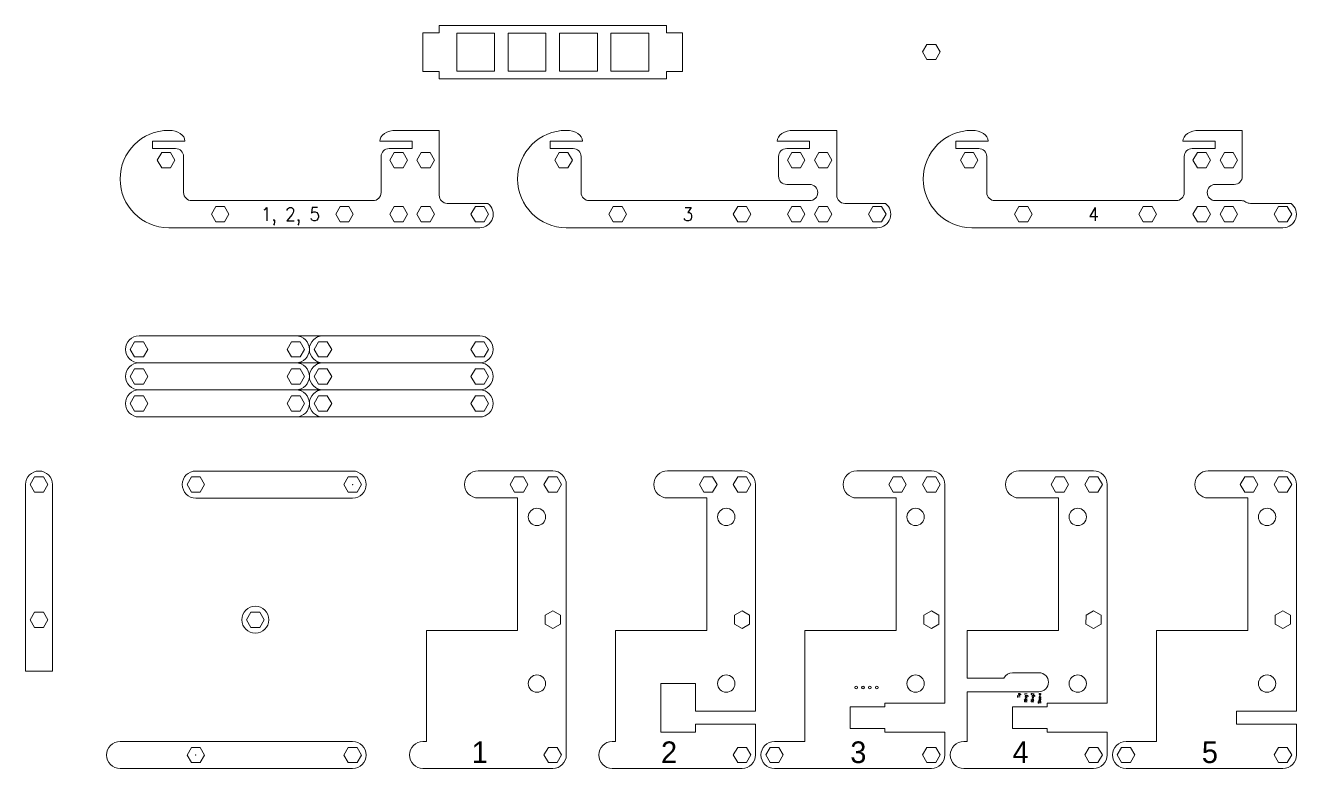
# Model space of a CAD drawing. Header units: millimetres. Extents: x -592 to 700, y -305 to 295.
# Drawn here: x -505 to -34.6, y -305 to -30.2 of the extents above; entities that cross this region are included whole.
import ezdxf
from ezdxf.enums import TextEntityAlignment as Align

# ---------------------------------------------------------------- set-up
doc = ezdxf.new("R2010")
doc.units = ezdxf.units.MM
for name, color, linetype, lineweight, true_color in [('cut', 18, 'Continuous', 0, 0x000000), ('cut2', 30, 'Continuous', 0, 0xff7f00), ('outline', 6, 'Continuous', 0, 0xff00ff), ('text', 4, 'Continuous', 0, 0x00ffff)]:
    doc.layers.add(name, color=color, linetype=linetype, lineweight=lineweight, true_color=true_color)
doc.styles.add('textstyle11', font='Standard')
doc.styles.add('textstyle12', font='Standard')
doc.styles.add('textstyle13', font='Standard')
doc.styles.add('textstyle56', font='NormalLatin2')
doc.styles.add('textstyle57', font='NormalLatin2')
doc.styles.add('textstyle58', font='NormalLatin2')
doc.styles.add('textstyle59', font='Standard')
doc.styles.add('textstyle60', font='Standard')
doc.styles.add('textstyle61', font='Standard')
doc.styles.add('textstyle62', font='Standard')
doc.styles.add('textstyle63', font='NormalLatin2')
doc.styles.add('textstyle64', font='NormalLatin2')

# ---------------------------------------------------------------- blocks, each defined once
blk = doc.blocks.new('HexagonalHole')
at = {"layer": 'cut'}
for p, q in [((-1.62, 2.81), (-3.25, 0)), ((-3.25, 0), (-1.62, -2.81)), ((1.62, 2.81), (-1.62, 2.81)), ((3.25, 0), (1.62, 2.81)), ((1.62, -2.81), (3.25, 0)), ((-1.62, -2.81), (1.62, -2.81))]:
    blk.add_line(p, q, dxfattribs=at)
blk = doc.blocks.new('LHRight3')
at = {"layer": 'cut'}
for centre, radius in [((-5.85, 88.02), 3.2), ((-5.85, 26.38), 3.2), ((-27.81, 24.9), 0.5), ((-25.27, 24.9), 0.5), ((-22.73, 24.9), 0.5), ((-20.19, 24.9), 0.5)]:
    blk.add_circle(centre, radius, dxfattribs=at)
at = {"layer": 'outline'}
for p, q in [((-27.6, 105.04), (0, 105.04)), ((5, 19.2), (5, 100.04)), ((-27.6, 95.04), (-13, 95.04)), ((-13, 95.04), (-13, 46.04)), ((-13, 46.04), (-46.75, 46.04)), ((-46.75, 46.04), (-46.75, 5)), ((-17.2, 19.2), (5, 19.2)), ((-17.2, 19.2), (-17.2, 17.8)), ((-30, 9.8), (-30, 17.8)), ((-17.2, 17.8), (-30, 17.8)), ((-17.2, 9.8), (-30, 9.8)), ((-17.2, 9.8), (-17.2, 8.4)), ((-46.75, 5), (-58, 5)), ((-17.2, 8.4), (5, 8.4)), ((5, 0), (5, 8.4)), ((-58, -5), (0, -5))]:
    blk.add_line(p, q, dxfattribs=at)
for centre, start, end in [((-27.6, 100.04), 90, 270), ((0, 100.04), 0, 90), ((-58, 0), 90, 270), ((0, 0), 270, 0)]:
    blk.add_arc(centre, 5, start, end, dxfattribs=at)
for p in [(-12.5, 100.04), (0, 100.04), (-58, 0), (0, 0)]:
    blk.add_blockref('HexagonalHole', p, dxfattribs=at)
at = {"layer": 'outline', "rotation": 30}
blk.add_blockref('HexagonalHole', (0, 50.02), dxfattribs=at)
at = {"layer": 'text', "style": 'textstyle58'}
blk.add_text('3', height=8, dxfattribs=at).set_placement((-27, 1), align=Align.MIDDLE_CENTER)
blk = doc.blocks.new('LHRight4')
at = {"layer": 'cut'}
for centre in [(-5.85, 88.02), (-5.85, 26.38)]:
    blk.add_circle(centre, 3.2, dxfattribs=at)
at = {"layer": 'outline'}
for p, q in [((-27.6, 105.04), (0, 105.04)), ((5, 19.2), (5, 100.04)), ((-27.6, 95.04), (-13, 95.04)), ((-13, 95.04), (-13, 46.04)), ((-13, 46.04), (-46.75, 46.04)), ((-46.75, 46.04), (-46.75, 28.4)), ((-33.16, 28.4), (-46.75, 28.4)), ((-20.19, 30.4), (-30, 30.4)), ((-20.19, 23.4), (-46.75, 23.4)), ((-46.75, 23.4), (-46.75, 5)), ((-17.2, 19.2), (5, 19.2)), ((-17.2, 19.2), (-17.2, 17.8)), ((-30, 9.8), (-30, 17.8)), ((-17.2, 17.8), (-30, 17.8)), ((-17.2, 9.8), (-30, 9.8)), ((-17.2, 9.8), (-17.2, 8.4)), ((-46.75, 5), (-48, 5)), ((-17.2, 8.4), (5, 8.4)), ((5, 0), (5, 8.4)), ((-48, -5), (0, -5))]:
    blk.add_line(p, q, dxfattribs=at)
for centre, radius, start, end in [((-27.6, 100.04), 5, 90, 270), ((0, 100.04), 5, 0, 90), ((-30, 26.9), 3.5, 90, 154.6231), ((-20.19, 26.9), 3.5, 270, 90), ((-48, 0), 5, 90, 270), ((0, 0), 5, 270, 0)]:
    blk.add_arc(centre, radius, start, end, dxfattribs=at)
for p in [(-12.5, 100.04), (0, 100.04), (0, 0)]:
    blk.add_blockref('HexagonalHole', p, dxfattribs=at)
at = {"layer": 'outline', "rotation": 30}
blk.add_blockref('HexagonalHole', (0, 50.02), dxfattribs=at)
at = {"layer": 'text'}
for s, style, p in [('Tip', 'textstyle62', (-27.62, 22.9)), ('Ring1', 'textstyle61', (-25.08, 22.9)), ('Ring2', 'textstyle60', (-22.54, 22.9)), ('Sleeve', 'textstyle59', (-20, 22.9))]:
    blk.add_text(s, height=1, rotation=90, dxfattribs=dict(at, style=style)).set_placement(p, align=Align.MIDDLE_RIGHT)
at = {"layer": 'text', "style": 'textstyle63'}
blk.add_text('4', height=8, dxfattribs=at).set_placement((-27, 1), align=Align.MIDDLE_CENTER)
blk = doc.blocks.new('LHRight5')
at = {"layer": 'cut'}
for centre in [(-5.85, 88.02), (-5.85, 26.38)]:
    blk.add_circle(centre, 3.2, dxfattribs=at)
at = {"layer": 'outline'}
for p, q in [((-27.6, 105.04), (0, 105.04)), ((5, 16.2), (5, 100.04)), ((-27.6, 95.04), (-13, 95.04)), ((-13, 95.04), (-13, 46.04)), ((-13, 46.04), (-46.75, 46.04)), ((-46.75, 46.04), (-46.75, 5)), ((-17.2, 16.2), (5, 16.2)), ((-17.2, 16.2), (-17.2, 11.4)), ((-17.2, 11.4), (5, 11.4)), ((5, 0), (5, 11.4)), ((-46.75, 5), (-58, 5)), ((-58, -5), (0, -5))]:
    blk.add_line(p, q, dxfattribs=at)
for centre, start, end in [((-27.6, 100.04), 90, 270), ((0, 100.04), 0, 90), ((-58, 0), 90, 270), ((0, 0), 270, 0)]:
    blk.add_arc(centre, 5, start, end, dxfattribs=at)
for p in [(-12.5, 100.04), (0, 100.04), (-58, 0), (0, 0)]:
    blk.add_blockref('HexagonalHole', p, dxfattribs=at)
at = {"layer": 'outline', "rotation": 30}
blk.add_blockref('HexagonalHole', (0, 50.02), dxfattribs=at)
at = {"layer": 'text', "style": 'textstyle64'}
blk.add_text('5', height=8, dxfattribs=at).set_placement((-27, 1), align=Align.MIDDLE_CENTER)
blk = doc.blocks.new('LHRight1')
at = {"layer": 'cut'}
for centre in [(-5.85, 88.02), (-5.85, 26.38)]:
    blk.add_circle(centre, 3.2, dxfattribs=at)
at = {"layer": 'outline'}
for p, q in [((-27.6, 105.04), (0, 105.04)), ((5, 0), (5, 100.04)), ((-27.6, 95.04), (-13, 95.04)), ((-13, 95.04), (-13, 46.04)), ((-13, 46.04), (-46.75, 46.04)), ((-46.75, 46.04), (-46.75, 5)), ((-46.75, 5), (-48, 5)), ((-48, -5), (0, -5))]:
    blk.add_line(p, q, dxfattribs=at)
for centre, start, end in [((-27.6, 100.04), 90, 270), ((0, 100.04), 0, 90), ((-48, 0), 90, 270), ((0, 0), 270, 0)]:
    blk.add_arc(centre, 5, start, end, dxfattribs=at)
for p in [(-12.5, 100.04), (0, 100.04), (0, 0)]:
    blk.add_blockref('HexagonalHole', p, dxfattribs=at)
at = {"layer": 'outline', "rotation": 30}
blk.add_blockref('HexagonalHole', (0, 50.02), dxfattribs=at)
at = {"layer": 'text', "style": 'textstyle56'}
blk.add_text('1', height=8, dxfattribs=at).set_placement((-27, 1), align=Align.MIDDLE_CENTER)
blk = doc.blocks.new('LHRight2')
at = {"layer": 'cut'}
for centre in [(-5.85, 88.02), (-5.85, 26.38)]:
    blk.add_circle(centre, 3.2, dxfattribs=at)
at = {"layer": 'outline'}
for p, q in [((-27.6, 105.04), (0, 105.04)), ((5, 16.2), (5, 100.04)), ((-27.6, 95.04), (-13, 95.04)), ((-13, 95.04), (-13, 46.04)), ((-13, 46.04), (-46.75, 46.04)), ((-46.75, 46.04), (-46.75, 5)), ((-30, 8.4), (-30, 26.4)), ((-30, 26.4), (-17.2, 26.4)), ((-17.2, 16.2), (-17.2, 26.4)), ((-17.2, 16.2), (5, 16.2)), ((-17.2, 11.4), (5, 11.4)), ((-17.2, 8.4), (-17.2, 11.4)), ((5, 0), (5, 11.4)), ((-46.75, 5), (-48, 5)), ((-17.2, 8.4), (-30, 8.4)), ((-48, -5), (0, -5))]:
    blk.add_line(p, q, dxfattribs=at)
for centre, start, end in [((-27.6, 100.04), 90, 270), ((0, 100.04), 0, 90), ((-48, 0), 90, 270), ((0, 0), 270, 0)]:
    blk.add_arc(centre, 5, start, end, dxfattribs=at)
for p in [(-12.5, 100.04), (0, 100.04), (0, 0)]:
    blk.add_blockref('HexagonalHole', p, dxfattribs=at)
at = {"layer": 'outline', "rotation": 30}
blk.add_blockref('HexagonalHole', (0, 50.02), dxfattribs=at)
at = {"layer": 'text', "style": 'textstyle57'}
blk.add_text('2', height=8, dxfattribs=at).set_placement((-27, 1), align=Align.MIDDLE_CENTER)
blk = doc.blocks.new('LHFillerLeft')
at = {"layer": 'cut2'}
for p, q in [((-1.62, 2.81), (-3.25, 0)), ((-3.25, 0), (-1.62, -2.81)), ((1.62, 2.81), (-1.62, 2.81)), ((3.25, 0), (1.62, 2.81)), ((1.62, -2.81), (3.25, 0)), ((-1.62, -2.81), (1.62, -2.81)), ((-1.62, -47.2), (-3.25, -50.02)), ((-3.25, -50.02), (-1.62, -52.83)), ((1.62, -47.2), (-1.62, -47.2)), ((3.25, -50.02), (1.62, -47.2)), ((1.62, -52.83), (3.25, -50.02)), ((-1.62, -52.83), (1.62, -52.83))]:
    blk.add_line(p, q, dxfattribs=at)
at = {"layer": 'outline'}
for p, q in [((-5, -69.04), (-5, 0)), ((5, -69.04), (5, 0)), ((5, -69.04), (-5, -69.04))]:
    blk.add_line(p, q, dxfattribs=at)
blk.add_arc((0, 0), 5, 0, 180, dxfattribs=at)
blk = doc.blocks.new('LHFillerCommon')
at = {"layer": 'outline'}
for p, q in [((0, 5), (58, 5)), ((58, -5), (0, -5))]:
    blk.add_line(p, q, dxfattribs=at)
for centre, start, end in [((0, 0), 90, 270), ((58, 0), 270, 90)]:
    blk.add_arc(centre, 5, start, end, dxfattribs=at)
blk.add_point((58, 0), dxfattribs=at)
for p in [(0, 0), (58, 0)]:
    blk.add_blockref('HexagonalHole', p, dxfattribs=at)
blk = doc.blocks.new('LHFillerBottom')
at = {"layer": 'outline'}
for p, q in [((-86, 5), (0, 5)), ((0, -5), (-86, -5))]:
    blk.add_line(p, q, dxfattribs=at)
for centre, start, end in [((-86, 0), 90, 270), ((0, 0), 270, 90)]:
    blk.add_arc(centre, 5, start, end, dxfattribs=at)
blk.add_point((-58, 0), dxfattribs=at)
for p in [(-58, 0), (0, 0)]:
    blk.add_blockref('HexagonalHole', p, dxfattribs=at)
blk = doc.blocks.new('CouplerNutWasher')
at = {"layer": 'outline'}
blk.add_circle((0, 0), 5, dxfattribs=at)
blk.add_blockref('HexagonalHole', (0, 0), dxfattribs=at)
blk = doc.blocks.new('HandleFiller125')
at = {"layer": 'cut2'}
for p, q in [((-117.62, 22.81), (-119.25, 20)), ((-119.25, 20), (-117.62, 17.19)), ((-114.38, 22.81), (-117.62, 22.81)), ((-112.75, 20), (-114.38, 22.81)), ((-114.38, 17.19), (-112.75, 20)), ((-31.62, 22.81), (-33.25, 20)), ((-33.25, 20), (-31.62, 17.19)), ((-28.38, 22.81), (-31.62, 22.81)), ((-26.75, 20), (-28.38, 22.81)), ((-28.38, 17.19), (-26.75, 20)), ((-21.62, 22.81), (-23.25, 20)), ((-23.25, 20), (-21.62, 17.19)), ((-18.38, 22.81), (-21.62, 22.81)), ((-16.75, 20), (-18.38, 22.81)), ((-18.38, 17.19), (-16.75, 20)), ((-117.62, 17.19), (-114.38, 17.19)), ((-31.62, 17.19), (-28.38, 17.19)), ((-21.62, 17.19), (-18.38, 17.19)), ((-97.62, 2.81), (-99.25, 0)), ((-99.25, 0), (-97.62, -2.81)), ((-94.38, 2.81), (-97.62, 2.81)), ((-92.75, 0), (-94.38, 2.81)), ((-94.38, -2.81), (-92.75, 0)), ((-51.62, 2.81), (-53.25, 0)), ((-53.25, 0), (-51.62, -2.81)), ((-48.38, 2.81), (-51.62, 2.81)), ((-46.75, 0), (-48.38, 2.81)), ((-48.38, -2.81), (-46.75, 0)), ((-31.62, 2.81), (-33.25, 0)), ((-28.38, 2.81), (-31.62, 2.81)), ((-26.75, 0), (-28.38, 2.81)), ((-28.38, -2.81), (-26.75, 0)), ((-21.62, 2.81), (-23.25, 0)), ((-23.25, 0), (-21.62, -2.81)), ((-18.38, 2.81), (-21.62, 2.81)), ((-16.75, 0), (-18.38, 2.81)), ((-18.38, -2.81), (-16.75, 0)), ((-1.62, 2.81), (-3.25, 0)), ((-3.25, 0), (-1.62, -2.81)), ((1.62, 2.81), (-1.62, 2.81)), ((3.25, 0), (1.62, 2.81)), ((1.62, -2.81), (3.25, 0)), ((-97.62, -2.81), (-94.38, -2.81)), ((-51.62, -2.81), (-48.38, -2.81)), ((-33.25, 0), (-31.62, -2.81)), ((-31.62, -2.81), (-28.38, -2.81)), ((-21.62, -2.81), (-18.38, -2.81)), ((-1.62, -2.81), (1.62, -2.81))]:
    blk.add_line(p, q, dxfattribs=at)
at = {"layer": 'outline'}
for p, q in [((-31, 31), (-15, 31)), ((-15, 31), (-15, 7)), ((-121, 27), (-109, 27)), ((-121, 24.28), (-121, 27)), ((-112.5, 24.28), (-121, 24.28)), ((-25, 27), (-37, 27)), ((-33.5, 24.28), (-25, 24.28)), ((-25, 27), (-25, 24.28)), ((-109.5, 21.28), (-109.5, 8)), ((-36.5, 21.28), (-36.5, 8)), ((-106.5, 5), (-39.5, 5)), ((3, 4), (-12, 4)), ((0, -5), (-115, -5))]:
    blk.add_line(p, q, dxfattribs=at)
for centre, radius, start, end in [((-115, 13), 18, 90, 270), ((-112.5, 21.28), 3, 0, 90), ((-33.5, 21.28), 3, 90, 180), ((-106.5, 8), 3, 180, 270), ((-39.5, 8), 3, 270, 0), ((-12, 7), 3, 180, 270), ((0, 0), 5, 270, 53.1301)]:
    blk.add_arc(centre, radius, start, end, dxfattribs=at)
for centre, major_axis, start_param, end_param in [((-115, 27), (-6, 0), 3.141593, 4.712389), ((-31, 27), (6, 0), 1.570796, 3.141593)]:
    blk.add_ellipse(centre, major_axis=major_axis, ratio=0.666667, start_param=start_param, end_param=end_param, dxfattribs=at)
at = {"layer": 'text', "style": 'textstyle13'}
blk.add_text('1, 2, 5', height=5, dxfattribs=at).set_placement((-70, 0), align=Align.MIDDLE_CENTER)
blk = doc.blocks.new('keyswitchRectangle')
at = {"layer": 'cut'}
for p, q in [((-7, -7), (-7, 7)), ((-7, 7), (7, 7)), ((7, -7), (7, 7)), ((7, -7), (-7, -7))]:
    blk.add_line(p, q, dxfattribs=at)
blk = doc.blocks.new('HandleFiller3')
at = {"layer": 'cut2'}
for p, q in [((-117.62, 22.81), (-119.25, 20)), ((-119.25, 20), (-117.62, 17.19)), ((-114.38, 22.81), (-117.62, 22.81)), ((-112.75, 20), (-114.38, 22.81)), ((-114.38, 17.19), (-112.75, 20)), ((-31.62, 22.81), (-33.25, 20)), ((-33.25, 20), (-31.62, 17.19)), ((-28.38, 22.81), (-31.62, 22.81)), ((-26.75, 20), (-28.38, 22.81)), ((-28.38, 17.19), (-26.75, 20)), ((-21.62, 22.81), (-23.25, 20)), ((-23.25, 20), (-21.62, 17.19)), ((-18.38, 22.81), (-21.62, 22.81)), ((-16.75, 20), (-18.38, 22.81)), ((-18.38, 17.19), (-16.75, 20)), ((-117.62, 17.19), (-114.38, 17.19)), ((-31.62, 17.19), (-28.38, 17.19)), ((-21.62, 17.19), (-18.38, 17.19)), ((-97.62, 2.81), (-99.25, 0)), ((-99.25, 0), (-97.62, -2.81)), ((-94.38, 2.81), (-97.62, 2.81)), ((-92.75, 0), (-94.38, 2.81)), ((-94.38, -2.81), (-92.75, 0)), ((-51.62, 2.81), (-53.25, 0)), ((-53.25, 0), (-51.62, -2.81)), ((-48.38, 2.81), (-51.62, 2.81)), ((-46.75, 0), (-48.38, 2.81)), ((-48.38, -2.81), (-46.75, 0)), ((-31.62, 2.81), (-33.25, 0)), ((-28.38, 2.81), (-31.62, 2.81)), ((-26.75, 0), (-28.38, 2.81)), ((-28.38, -2.81), (-26.75, 0)), ((-21.62, 2.81), (-23.25, 0)), ((-23.25, 0), (-21.62, -2.81)), ((-18.38, 2.81), (-21.62, 2.81)), ((-16.75, 0), (-18.38, 2.81)), ((-18.38, -2.81), (-16.75, 0)), ((-1.62, 2.81), (-3.25, 0)), ((-3.25, 0), (-1.62, -2.81)), ((1.62, 2.81), (-1.62, 2.81)), ((3.25, 0), (1.62, 2.81)), ((1.62, -2.81), (3.25, 0)), ((-97.62, -2.81), (-94.38, -2.81)), ((-51.62, -2.81), (-48.38, -2.81)), ((-33.25, 0), (-31.62, -2.81)), ((-31.62, -2.81), (-28.38, -2.81)), ((-21.62, -2.81), (-18.38, -2.81)), ((-1.62, -2.81), (1.62, -2.81))]:
    blk.add_line(p, q, dxfattribs=at)
at = {"layer": 'outline'}
for p, q in [((-31, 31), (-15, 31)), ((-15, 31), (-15, 7)), ((-121, 27), (-109, 27)), ((-121, 24.28), (-121, 27)), ((-112.5, 24.28), (-121, 24.28)), ((-25, 27), (-37, 27)), ((-33.5, 24.28), (-25, 24.28)), ((-25, 27), (-25, 24.28)), ((-109.5, 21.28), (-109.5, 8)), ((-36.5, 21.28), (-36.5, 14)), ((-25, 11), (-33.5, 11)), ((-106.5, 5), (-25, 5)), ((3, 4), (-12, 4)), ((0, -5), (-115, -5))]:
    blk.add_line(p, q, dxfattribs=at)
for centre, radius, start, end in [((-115, 13), 18, 90, 270), ((-112.5, 21.28), 3, 0, 90), ((-33.5, 21.28), 3, 90, 180), ((-33.5, 14), 3, 180, 270), ((-25, 8), 3, 270, 90), ((-106.5, 8), 3, 180, 270), ((-12, 7), 3, 180, 270), ((0, 0), 5, 270, 53.1301)]:
    blk.add_arc(centre, radius, start, end, dxfattribs=at)
for centre, major_axis, start_param, end_param in [((-115, 27), (-6, 0), 3.141593, 4.712389), ((-31, 27), (6, 0), 1.570796, 3.141593)]:
    blk.add_ellipse(centre, major_axis=major_axis, ratio=0.666667, start_param=start_param, end_param=end_param, dxfattribs=at)
at = {"layer": 'text', "style": 'textstyle11'}
blk.add_text('3', height=5, dxfattribs=at).set_placement((-70, 0), align=Align.MIDDLE_CENTER)
blk = doc.blocks.new('HandleFiller4')
at = {"layer": 'cut2'}
for p, q in [((-117.62, 22.81), (-119.25, 20)), ((-119.25, 20), (-117.62, 17.19)), ((-114.38, 22.81), (-117.62, 22.81)), ((-112.75, 20), (-114.38, 22.81)), ((-114.38, 17.19), (-112.75, 20)), ((-31.62, 22.81), (-33.25, 20)), ((-33.25, 20), (-31.62, 17.19)), ((-28.38, 22.81), (-31.62, 22.81)), ((-26.75, 20), (-28.38, 22.81)), ((-28.38, 17.19), (-26.75, 20)), ((-21.62, 22.81), (-23.25, 20)), ((-23.25, 20), (-21.62, 17.19)), ((-18.38, 22.81), (-21.62, 22.81)), ((-16.75, 20), (-18.38, 22.81)), ((-18.38, 17.19), (-16.75, 20)), ((-117.62, 17.19), (-114.38, 17.19)), ((-31.62, 17.19), (-28.38, 17.19)), ((-21.62, 17.19), (-18.38, 17.19)), ((-97.62, 2.81), (-99.25, 0)), ((-99.25, 0), (-97.62, -2.81)), ((-94.38, 2.81), (-97.62, 2.81)), ((-92.75, 0), (-94.38, 2.81)), ((-94.38, -2.81), (-92.75, 0)), ((-51.62, 2.81), (-53.25, 0)), ((-53.25, 0), (-51.62, -2.81)), ((-48.38, 2.81), (-51.62, 2.81)), ((-46.75, 0), (-48.38, 2.81)), ((-48.38, -2.81), (-46.75, 0)), ((-31.62, 2.81), (-33.25, 0)), ((-28.38, 2.81), (-31.62, 2.81)), ((-26.75, 0), (-28.38, 2.81)), ((-28.38, -2.81), (-26.75, 0)), ((-21.62, 2.81), (-23.25, 0)), ((-23.25, 0), (-21.62, -2.81)), ((-18.38, 2.81), (-21.62, 2.81)), ((-16.75, 0), (-18.38, 2.81)), ((-18.38, -2.81), (-16.75, 0)), ((-1.62, 2.81), (-3.25, 0)), ((-3.25, 0), (-1.62, -2.81)), ((1.62, 2.81), (-1.62, 2.81)), ((3.25, 0), (1.62, 2.81)), ((1.62, -2.81), (3.25, 0)), ((-97.62, -2.81), (-94.38, -2.81)), ((-51.62, -2.81), (-48.38, -2.81)), ((-33.25, 0), (-31.62, -2.81)), ((-31.62, -2.81), (-28.38, -2.81)), ((-21.62, -2.81), (-18.38, -2.81)), ((-1.62, -2.81), (1.62, -2.81))]:
    blk.add_line(p, q, dxfattribs=at)
at = {"layer": 'outline'}
for p, q in [((-31, 31), (-15, 31)), ((-15, 31), (-15, 14)), ((-121, 27), (-109, 27)), ((-121, 24.28), (-121, 27)), ((-112.5, 24.28), (-121, 24.28)), ((-25, 27), (-37, 27)), ((-33.5, 24.28), (-25, 24.28)), ((-25, 27), (-25, 24.28)), ((-109.5, 21.28), (-109.5, 8)), ((-36.5, 21.28), (-36.5, 8)), ((-25, 11), (-18, 11)), ((-106.5, 5), (-39.5, 5)), ((-25, 5), (-15.32, 5)), ((3, 4), (-12, 4)), ((0, -5), (-115, -5))]:
    blk.add_line(p, q, dxfattribs=at)
for centre, radius, start, end in [((-115, 13), 18, 90, 270), ((-112.5, 21.28), 3, 0, 90), ((-33.5, 21.28), 3, 90, 180), ((-25, 8), 3, 90, 270), ((-18, 14), 3, 270, 0), ((-106.5, 8), 3, 180, 270), ((-39.5, 8), 3, 270, 0), ((-15.32, 2), 3, 56.4427, 90), ((-12, 7), 3, 236.4427, 270), ((0, 0), 5, 270, 53.1301)]:
    blk.add_arc(centre, radius, start, end, dxfattribs=at)
for centre, major_axis, start_param, end_param in [((-115, 27), (-6, 0), 3.141593, 4.712389), ((-31, 27), (6, 0), 1.570796, 3.141593)]:
    blk.add_ellipse(centre, major_axis=major_axis, ratio=0.666667, start_param=start_param, end_param=end_param, dxfattribs=at)
at = {"layer": 'text', "style": 'textstyle12'}
blk.add_text('4', height=5, dxfattribs=at).set_placement((-70, 0), align=Align.MIDDLE_CENTER)

msp = doc.modelspace()

# ---------------------------------------------------------------- linework, layer by layer
at = {"layer": 'outline'}
for p, q in [((-358, -32.92), (-352, -32.92)), ((-358, -47.28), (-358, -32.92)), ((-268, -30.2), (-352, -30.2)), ((-352, -32.92), (-352, -30.2)), ((-268, -32.92), (-268, -30.2)), ((-262, -32.92), (-268, -32.92)), ((-262, -47.28), (-262, -32.92)), ((-358, -47.28), (-352, -47.28)), ((-352, -47.28), (-352, -50)), ((-268, -50), (-352, -50)), ((-262, -47.28), (-268, -47.28)), ((-268, -47.28), (-268, -50)), ((-337, -145), (-463, -145)), ((-337, -155), (-463, -155)), ((-337, -165), (-463, -165)), ((-337, -175), (-463, -175))]:
    msp.add_line(p, q, dxfattribs=at)
for centre, start, end in [((-463, -150), 90, 270), ((-405, -150), 270, 90), ((-395, -150), 90, 270), ((-337, -150), 270, 90), ((-463, -160), 90, 270), ((-405, -160), 270, 90), ((-395, -160), 90, 270), ((-337, -160), 270, 90), ((-463, -170), 90, 270), ((-405, -170), 270, 90), ((-395, -170), 90, 270), ((-337, -170), 270, 90)]:
    msp.add_arc(centre, 5, start, end, dxfattribs=at)

# ---------------------------------------------------------------- block references
at = {"layer": 'cut'}
for p in [(-338.5, -40.1), (-319.5, -40.1), (-300.5, -40.1), (-281.5, -40.1)]:
    msp.add_blockref('keyswitchRectangle', p, dxfattribs=at)
at = {"layer": 'outline'}
for name, p in [('HexagonalHole', (-170, -40)), ('HandleFiller125', (-337, -100)), ('HandleFiller3', (-190, -100)), ('HandleFiller4', (-40, -100)), ('HexagonalHole', (-463, -150)), ('HexagonalHole', (-405, -150)), ('HexagonalHole', (-395, -150)), ('HexagonalHole', (-337, -150)), ('HexagonalHole', (-463, -160)), ('HexagonalHole', (-405, -160)), ('HexagonalHole', (-395, -160)), ('HexagonalHole', (-337, -160)), ('HexagonalHole', (-463, -170)), ('HexagonalHole', (-405, -170)), ('HexagonalHole', (-395, -170)), ('HexagonalHole', (-337, -170)), ('LHFillerLeft', (-500, -200)), ('LHFillerCommon', (-442, -200)), ('LHRight1', (-310, -300)), ('LHRight2', (-240, -300)), ('LHRight3', (-170, -300)), ('LHRight4', (-110, -300)), ('LHRight5', (-40, -300)), ('CouplerNutWasher', (-420, -250)), ('LHFillerBottom', (-384, -300.04))]:
    msp.add_blockref(name, p, dxfattribs=at)

doc.saveas('drawing.dxf')
